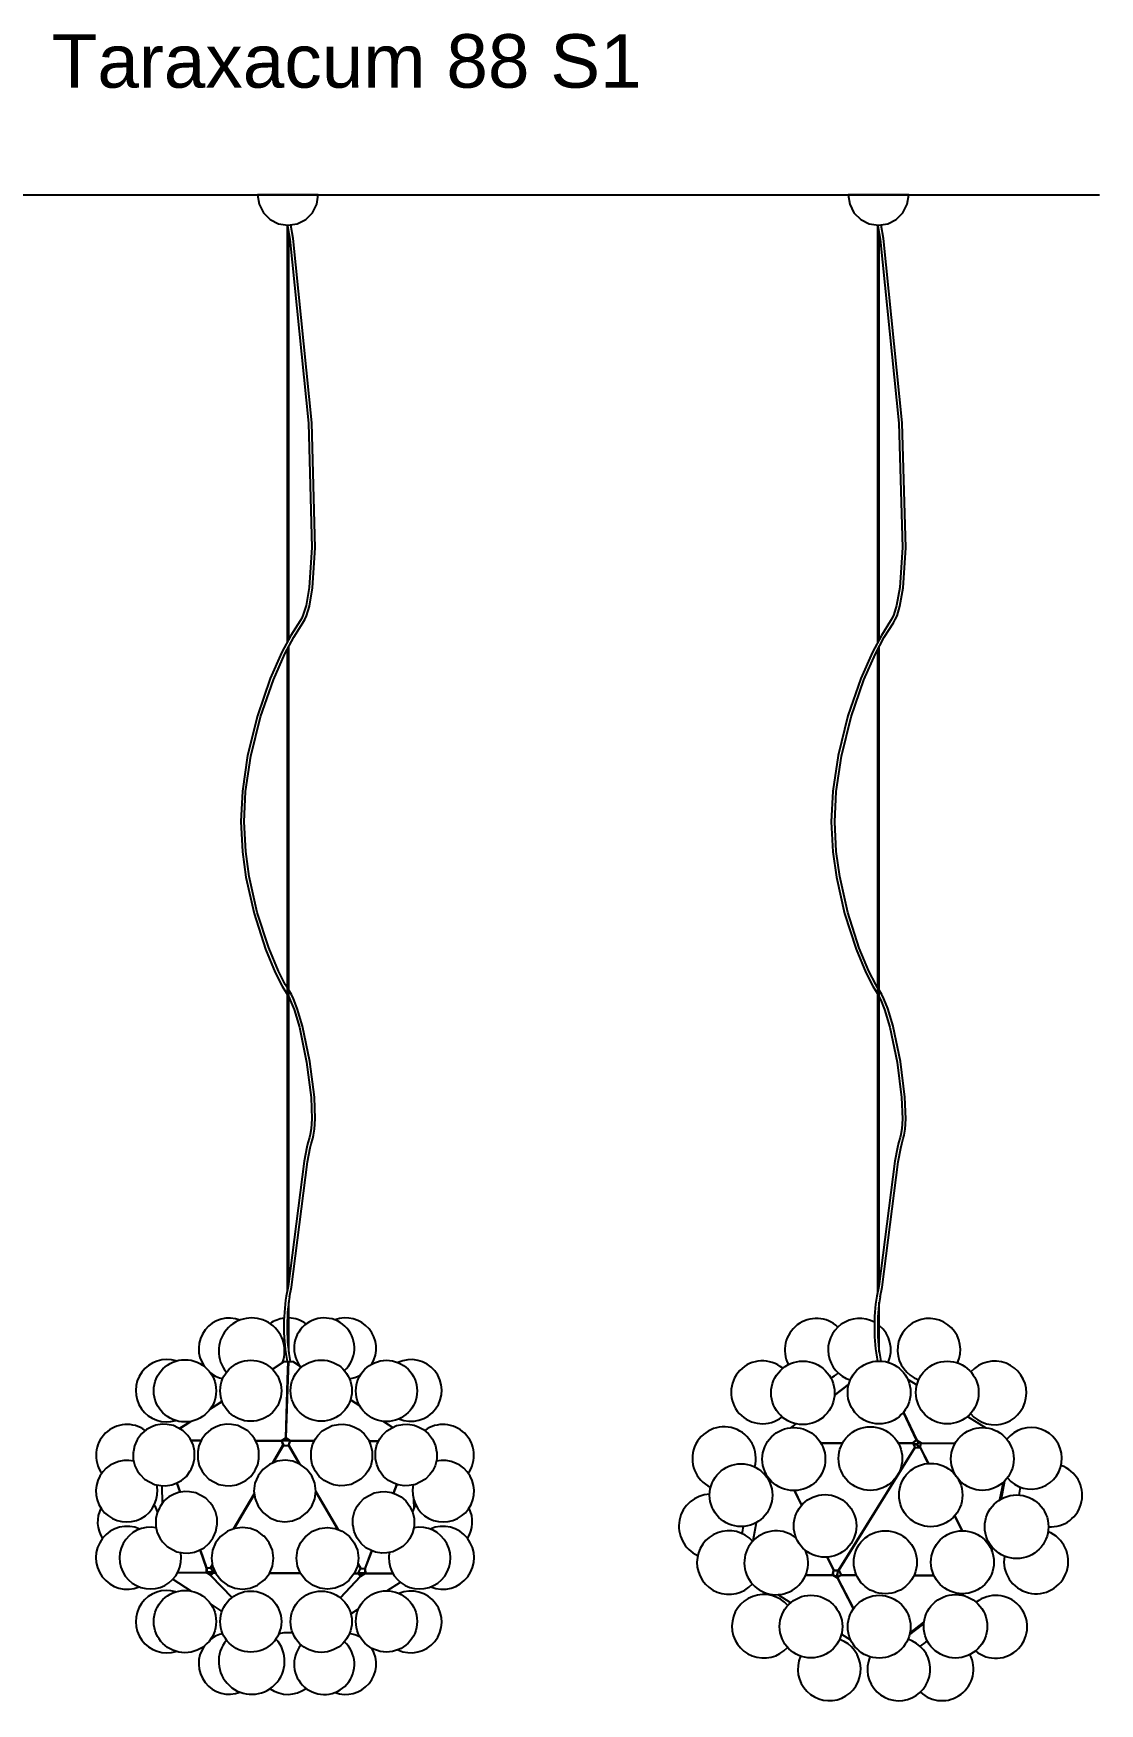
# Model space of a CAD drawing. Header units: millimetres. Extents: x 112 to 8820, y -2365 to 5002.
# Drawn here: x 6828 to 8820, y 1853 to 4974 of the extents above; entities that cross this region are included whole.
import ezdxf

# ---------------------------------------------------------------- set-up
doc = ezdxf.new("R2010")
doc.units = ezdxf.units.MM
doc.layers.add('FLOS', color=30, linetype='Continuous')
doc.styles.get("Standard").update_dxf_attribs({"font": 'arial.ttf'})

# ---------------------------------------------------------------- blocks, each defined once
blk = doc.blocks.new('TARAXACUM_88_S1_EL_frontal')
for p, q in [((0.11, 197.14), (0.11, 273.01)), ((0.22, 131.38), (0.11, 131.56)), ((0.6, 130.76), (0.22, 131.38)), ((0.11, 130.33), (0.4, 129.74)), ((0.4, 129.74), (1.1, 127.98)), ((0.97, 130), (0.6, 130.76)), ((1.69, 128.19), (0.97, 130)), ((1.1, 127.98), (2.09, 124.68)), ((2.7, 124.84), (1.69, 128.19)), ((2.09, 124.68), (3.45, 118.16)), ((4.07, 118.26), (2.7, 124.84)), ((2.7, 124.84), (2.7, 124.84)), ((3.45, 118.16), (4.27, 111.52)), ((4.9, 111.57), (4.07, 118.26)), ((4.27, 111.52), (4.42, 107.53)), ((5.05, 107.52), (4.9, 111.57)), ((4.42, 107.53), (4.32, 105.69)), ((4.94, 105.63), (5.05, 107.52)), ((3.69, 103.06), (3.5, 102.23)), ((3.98, 104.04), (3.69, 103.06)), ((4.14, 104.61), (3.98, 104.04)), ((4.32, 105.69), (4.14, 104.61)), ((4.3, 102.9), (4.58, 103.86)), ((4.58, 103.86), (4.76, 104.47)), ((4.76, 104.48), (4.94, 105.63)), ((4.76, 104.47), (4.76, 104.48)), ((3.5, 102.23), (3.02, 99.64)), ((3.64, 99.54), (4.11, 102.1)), ((4.11, 102.1), (4.3, 102.9)), ((3.02, 99.64), (0, 76.2)), ((0.62, 76.1), (3.64, 99.54)), ((0, 76.2), (-0.35, 74.43)), ((0.26, 74.31), (0.62, 76.1))]:
    blk.add_line(p, q)
for points in [[(-5.43, 278.45), (-4.62, 276.87), (-3.37, 275.62), (-1.79, 274.82), (-0.05, 274.54), (1.7, 274.82), (3.28, 275.62), (4.53, 276.87), (5.33, 278.45), (5.61, 280.2), (5.33, 280.2), (4.53, 280.2), (3.28, 280.2), (1.7, 280.2), (-0.05, 280.2), (-1.79, 280.2), (-3.37, 280.2), (-4.62, 280.2), (-5.43, 280.2), (-5.7, 280.2)], [(-28.93, 43.92), (-28.65, 42.73), (-28.12, 41.71), (-27.66, 41.07), (-26.82, 40.19), (-25.8, 39.64), (-24.97, 39.2), (-23.8, 39.01), (-22.89, 38.95), (-21.71, 39.14), (-20.94, 39.45), (-19.93, 39.95), (-19.02, 40.73), (-18.28, 41.76), (-18.15, 42.01), (-17.73, 42.98), (-17.51, 44.03), (-17.49, 44.23), (-17.49, 45.51), (-17.77, 46.7), (-18.3, 47.73), (-18.76, 48.37), (-19.6, 49.24), (-20.62, 49.79), (-21.45, 50.23), (-22.62, 50.43), (-23.53, 50.48), (-24.71, 50.3), (-25.48, 49.98), (-26.49, 49.49), (-27.4, 48.7), (-28.14, 47.68), (-28.27, 47.42), (-28.69, 46.45), (-28.91, 45.41), (-28.93, 45.2)], [(-16.89, 43.92), (-16.62, 42.73), (-16.08, 41.71), (-15.62, 41.07), (-14.79, 40.19), (-13.77, 39.64), (-12.94, 39.2), (-11.76, 39.01), (-10.85, 38.95), (-9.67, 39.14), (-8.91, 39.45), (-7.89, 39.95), (-6.98, 40.73), (-6.24, 41.76), (-6.12, 42.01), (-5.69, 42.98), (-5.47, 44.03), (-5.45, 44.23), (-5.46, 45.51), (-5.73, 46.7), (-6.26, 47.73), (-6.73, 48.37), (-7.56, 49.24), (-8.58, 49.79), (-9.41, 50.23), (-10.59, 50.43), (-11.5, 50.48), (-12.67, 50.3), (-13.44, 49.98), (-14.46, 49.49), (-15.37, 48.7), (-16.11, 47.68), (-16.23, 47.42), (-16.66, 46.45), (-16.87, 45.41), (-16.9, 45.2)], [(15.71, 43.92), (15.43, 42.73), (14.9, 41.71), (14.44, 41.07), (13.6, 40.19), (12.58, 39.64), (11.75, 39.2), (10.58, 39.01), (9.67, 38.95), (8.49, 39.14), (7.73, 39.45), (6.71, 39.95), (5.8, 40.73), (5.06, 41.76), (4.94, 42.01), (4.51, 42.98), (4.29, 44.03), (4.27, 44.23), (4.27, 45.51), (4.55, 46.7), (5.08, 47.73), (5.54, 48.37), (6.38, 49.24), (7.4, 49.79), (8.23, 50.23), (9.41, 50.43), (10.31, 50.48), (11.49, 50.3), (12.26, 49.98), (13.27, 49.49), (14.18, 48.7), (14.92, 47.68), (15.05, 47.42), (15.47, 46.45), (15.69, 45.41), (15.72, 45.2)], [(27.75, 43.92), (27.47, 42.73), (26.94, 41.71), (26.48, 41.07), (25.64, 40.19), (24.62, 39.64), (23.79, 39.2), (22.61, 39.01), (21.7, 38.95), (20.53, 39.14), (19.76, 39.45), (18.74, 39.95), (17.83, 40.73), (17.09, 41.76), (16.97, 42.01), (16.54, 42.98), (16.33, 44.03), (16.3, 44.23), (16.31, 45.51), (16.59, 46.7), (17.12, 47.73), (17.58, 48.37), (18.41, 49.24), (19.43, 49.79), (20.26, 50.23), (21.44, 50.43), (22.35, 50.48), (23.53, 50.3), (24.29, 49.98), (25.31, 49.49), (26.22, 48.7), (26.96, 47.68), (27.08, 47.42), (27.51, 46.45), (27.73, 45.41), (27.75, 45.2)], [(-6.39, 38), (-6.19, 36.52), (-5.61, 35.14), (-4.68, 33.96), (-4.57, 33.85), (-3.41, 32.97), (-2.06, 32.42), (-0.61, 32.23), (0.84, 32.42), (2.18, 32.97), (2.31, 33.06), (3.51, 33.96), (4.42, 35.14), (5, 36.52), (5.19, 38), (4.99, 39.48), (4.41, 40.85), (3.48, 42.04), (3.37, 42.15), (2.21, 43.03), (0.86, 43.58), (-0.59, 43.77), (-2.04, 43.58), (-3.39, 43.03), (-3.51, 42.94), (-4.71, 42.04), (-5.62, 40.85), (-6.2, 39.48)], [(-24.72, 31.36), (-24.45, 30.17), (-23.91, 29.15), (-23.45, 28.51), (-22.62, 27.63), (-21.6, 27.08), (-20.77, 26.64), (-19.59, 26.45), (-18.68, 26.39), (-17.51, 26.58), (-16.74, 26.9), (-15.72, 27.39), (-14.81, 28.18), (-14.07, 29.2), (-13.95, 29.45), (-13.52, 30.43), (-13.3, 31.47), (-13.28, 31.67), (-13.29, 32.95), (-13.56, 34.14), (-14.1, 35.17), (-14.56, 35.81), (-15.39, 36.68), (-16.41, 37.23), (-17.24, 37.67), (-18.42, 37.87), (-19.33, 37.93), (-20.5, 37.74), (-21.27, 37.42), (-22.29, 36.93), (-23.2, 36.14), (-23.94, 35.12), (-24.06, 34.86), (-24.49, 33.89), (-24.71, 32.85), (-24.73, 32.64)], [(23.54, 31.36), (23.26, 30.17), (22.73, 29.15), (22.27, 28.51), (21.43, 27.63), (20.41, 27.08), (19.58, 26.64), (18.41, 26.45), (17.5, 26.39), (16.32, 26.58), (15.56, 26.9), (14.54, 27.39), (13.63, 28.18), (12.89, 29.2), (12.77, 29.45), (12.34, 30.43), (12.12, 31.47), (12.1, 31.67), (12.1, 32.95), (12.38, 34.14), (12.91, 35.17), (13.37, 35.81), (14.21, 36.68), (15.23, 37.23), (16.06, 37.67), (17.24, 37.87), (18.15, 37.93), (19.32, 37.74), (20.09, 37.42), (21.1, 36.93), (22.01, 36.14), (22.76, 35.12), (22.88, 34.86), (23.3, 33.89), (23.52, 32.85), (23.55, 32.64)], [(-14.31, 25.44), (-14.11, 23.96), (-13.53, 22.59), (-12.61, 21.4), (-12.49, 21.29), (-11.33, 20.41), (-9.98, 19.86), (-8.53, 19.67), (-7.08, 19.86), (-5.74, 20.41), (-5.61, 20.5), (-4.42, 21.4), (-3.5, 22.59), (-2.92, 23.96), (-2.73, 25.44), (-2.93, 26.92), (-3.52, 28.3), (-4.44, 29.48), (-4.55, 29.59), (-5.71, 30.47), (-7.06, 31.02), (-8.51, 31.21), (-9.96, 31.02), (-11.31, 30.47), (-11.43, 30.39), (-12.63, 29.48), (-13.55, 28.3), (-14.12, 26.92)], [(13.13, 25.44), (12.93, 23.96), (12.35, 22.59), (11.42, 21.4), (11.31, 21.29), (10.15, 20.41), (8.8, 19.86), (7.35, 19.67), (5.9, 19.86), (4.55, 20.41), (4.43, 20.5), (3.23, 21.4), (2.32, 22.59), (1.74, 23.96), (1.55, 25.44), (1.75, 26.92), (2.33, 28.3), (3.26, 29.48), (3.37, 29.59), (4.53, 30.47), (5.88, 31.02), (7.33, 31.21), (8.78, 31.02), (10.12, 30.47), (10.25, 30.39), (11.45, 29.48), (12.36, 28.3), (12.94, 26.92)]]:
    blk.add_lwpolyline(points, close=True)
for points in [[(-0.17, 274.56), (-0.14, 274.43), (0.3, 271.94), (3.77, 237.55), (4.42, 214.28), (3.92, 206.86), (3.34, 203.49), (2.83, 201.79), (2.54, 201.13), (2.22, 200.59), (0.5, 197.86), (-1.17, 194.74), (-3.34, 189.84), (-3.35, 189.84), (-5.75, 182.87), (-7.57, 175.46), (-8.56, 168.79)], [(-0.2, 132.07), (-0.55, 132.64), (-1.83, 135.15), (-3.63, 139.47), (-5.76, 146.09), (-7.27, 152.82), (-7.93, 157.53), (-8.23, 163.07), (-7.94, 168.72), (-6.95, 175.34), (-5.15, 182.69), (-2.76, 189.61), (-0.61, 194.46), (1.04, 197.55), (2.76, 200.26), (3.1, 200.85), (3.42, 201.57), (3.96, 203.34), (4.55, 206.78), (5.05, 214.27), (4.4, 237.59), (0.92, 272.03), (0.48, 274.56), (0.46, 274.62)], [(-0.2, 274.57), (-0.2, 196.55)], [(-0.2, 195.22), (-0.2, 75.18)], [(0.11, 77.06), (0.11, 195.81)], [(-8.56, 168.79), (-8.86, 163.08), (-8.56, 157.47), (-8.56, 157.46), (-7.89, 152.71), (-6.36, 145.92), (-4.22, 139.25), (-2.4, 134.88), (-1.1, 132.34), (-0.32, 131.05), (-0.2, 130.87)], [(0.11, 63.95), (0.11, 73.28)], [(-2.95, 60.78), (-0.76, 62.18)], [(-2.94, 60.77), (-0.74, 62.18)], [(-0.76, 62.18), (-0.76, 62.17)], [(-0.76, 62.18), (-0.46, 62.18)], [(-0.74, 62.18), (0.02, 62.18)], [(-0.46, 62.18), (-0.46, 62.18)], [(-0.39, 62.18), (-0.38, 62.18)], [(-0.38, 62.18), (0.56, 62.18)], [(-0.38, 62.18), (-0.38, 62.18)], [(-0.1, 58.82), (0.02, 62.18)], [(-0.05, 58.82), (0.06, 62.08)], [(-0.01, 58.82), (0.1, 62.17)], [(0.02, 62.18), (0.06, 62.08)], [(0.06, 62.08), (0.1, 62.17)], [(0.06, 62.08), (0.06, 62.08)], [(0.1, 62.17), (0.88, 62.17)], [(0.11, 62.17), (0.11, 62.18)], [(0.56, 62.18), (0.56, 62.17)], [(0.56, 62.17), (0.56, 62.18)], [(0.63, 62.17), (0.91, 62.17)], [(0.63, 62.17), (0.63, 62.17)], [(0.88, 62.17), (2.47, 61.12)], [(0.9, 62.16), (0.91, 62.17)], [(0.91, 62.17), (2.48, 61.13)], [(-0.45, 47.93), (-0.1, 58.82)], [(-0.41, 47.83), (-0.05, 58.82)], [(-0.36, 47.93), (-0.01, 58.82)], [(-14.54, 53.34), (-12.34, 54.75)], [(-14.52, 53.37), (-12.34, 54.77)], [(11.64, 55.06), (13.38, 53.91)], [(11.65, 55.07), (13.37, 53.94)], [(-20.34, 49.65), (-18.24, 50.99)], [(-20.33, 49.64), (-18.2, 51)], [(17.76, 51.02), (19.53, 49.84)], [(17.79, 51.01), (19.55, 49.85)], [(-18.2, 47.54), (-16.18, 47.53)], [(-18.16, 47.46), (-16.22, 47.45)], [(-6.13, 47.47), (-1.22, 47.44)], [(-6.09, 47.39), (-1.25, 47.37)], [(-1.25, 47.37), (-1.18, 47.34)], [(-1.25, 47.37), (-0.97, 46.56)], [(-1.22, 47.44), (-0.45, 47.93)], [(-1.22, 47.44), (-1.18, 47.34)], [(-1.18, 47.34), (-0.41, 47.83)], [(-1.18, 47.34), (-0.9, 46.54)], [(-1.07, 47.41), (0.24, 47.41)], [(-0.91, 47.51), (0.09, 47.51)], [(-0.45, 47.93), (-0.41, 47.83)], [(-0.41, 47.83), (-0.36, 47.93)], [(-0.41, 47.83), (0.35, 47.33)], [(-0.36, 47.93), (0.39, 47.43)], [(0.05, 46.53), (0.35, 47.33)], [(0.12, 46.56), (0.42, 47.36)], [(0.35, 47.33), (0.39, 47.43)], [(0.35, 47.33), (0.42, 47.36)], [(0.39, 47.43), (4.92, 47.42)], [(0.42, 47.36), (4.88, 47.34)], [(15.06, 47.38), (16.94, 47.38)], [(15.1, 47.31), (16.9, 47.3)], [(-2.95, 43.21), (-0.97, 46.56)], [(-2.84, 43.25), (-0.9, 46.54)], [(-2.82, 43.26), (-0.9, 46.51)], [(-0.97, 46.56), (-0.9, 46.54)], [(-0.9, 46.51), (-0.9, 46.54)], [(-0.9, 46.54), (0.05, 46.53)], [(-0.9, 46.51), (0.04, 46.51)], [(0.04, 46.51), (0.05, 46.53)], [(0.04, 46.51), (2.04, 43.1)], [(0.05, 46.53), (0.12, 46.56)], [(0.05, 46.53), (2.06, 43.09)], [(0.12, 46.56), (2.17, 43.04)], [(-23.58, 38.99), (-23.56, 35.65)], [(-20.85, 39.5), (-20.25, 37.78)], [(-20.8, 39.52), (-20.2, 37.79)], [(-10.21, 30.92), (-6.32, 37.5)], [(5.16, 37.79), (9.23, 30.84)], [(5.16, 37.77), (9.21, 30.84)], [(5.18, 37.91), (9.34, 30.79)], [(19.68, 37.59), (20.3, 39.23)], [(19.73, 37.57), (20.35, 39.21)], [(-10.1, 30.96), (-6.31, 37.38)], [(-10.08, 30.97), (-6.31, 37.36)], [(23.44, 36.43), (23.45, 34.69)], [(23.44, 36.42), (23.45, 34.69)], [(-16.5, 27.01), (-15.31, 23.6)], [(-16.44, 27.04), (-15.26, 23.65)], [(14.37, 23.51), (15.63, 26.86)], [(14.41, 23.46), (15.69, 26.84)], [(-20.65, 22.78), (-15.26, 22.73)], [(-20.61, 22.85), (-15.3, 22.8)], [(-15.31, 23.6), (-15.19, 23.63)], [(-15.31, 23.6), (-15.3, 22.8)], [(-15.3, 22.8), (-15.18, 22.82)], [(-15.26, 23.65), (-14.51, 23.65)], [(-15.26, 23.65), (-15.19, 23.63)], [(-15.26, 22.73), (-15.18, 22.82)], [(-15.26, 22.73), (-14.5, 22.23)], [(-15.19, 23.63), (-15.18, 22.82)], [(-15.19, 23.63), (-14.44, 23.62)], [(-15.18, 22.88), (-14.01, 22.87)], [(-15.18, 22.82), (-14.43, 22.33)], [(-15.11, 22.78), (-14.01, 22.77)], [(-14.51, 23.65), (-14.15, 24.25)], [(-14.51, 23.65), (-14.44, 23.62)], [(-14.5, 22.23), (-14.43, 22.33)], [(-14.5, 22.23), (-10.51, 18.09)], [(-14.44, 23.62), (-14.13, 24.13)], [(-14.44, 23.6), (-14.13, 24.11)], [(-14.44, 23.6), (-14.44, 23.62)], [(-14.44, 23.6), (-13.97, 22.79)], [(-14.43, 22.33), (-13.97, 22.81)], [(-14.43, 22.23), (-13.97, 22.72)], [(-14.43, 22.23), (-14.43, 22.33)], [(-14.43, 22.23), (-10.47, 18.13)], [(-13.97, 22.72), (-13.97, 22.79)], [(-13.97, 22.79), (-13.62, 22.79)], [(-13.97, 22.72), (-13.58, 22.72)], [(-3.46, 22.67), (2.29, 22.64)], [(-3.43, 22.74), (2.26, 22.72)], [(9.74, 18.05), (13.53, 22.09)], [(9.78, 18.02), (13.6, 22.09)], [(12.35, 22.59), (13.05, 22.59)], [(12.38, 22.67), (13.05, 22.67)], [(12.99, 24.41), (13.53, 23.49)], [(12.99, 24.38), (13.52, 23.47)], [(13.01, 24.52), (13.6, 23.51)], [(13.05, 22.67), (13.52, 23.47)], [(13.05, 22.59), (13.05, 22.67)], [(13.05, 22.59), (13.53, 22.09)], [(13.06, 22.68), (13.53, 22.19)], [(13.1, 22.75), (14.3, 22.74)], [(13.1, 22.65), (14.23, 22.64)], [(13.52, 23.47), (13.53, 23.49)], [(13.53, 23.49), (13.6, 23.51)], [(13.53, 23.49), (14.3, 23.49)], [(13.53, 22.19), (14.3, 22.69)], [(13.53, 22.19), (13.6, 22.09)], [(13.53, 22.09), (13.53, 22.19)], [(13.6, 23.51), (14.37, 23.51)], [(13.6, 22.09), (14.37, 22.59)], [(14.3, 23.49), (14.37, 23.51)], [(14.3, 23.49), (14.41, 23.46)], [(14.3, 23.49), (14.3, 22.69)], [(14.3, 22.69), (14.37, 22.59)], [(14.3, 22.69), (14.42, 22.66)], [(14.37, 22.59), (19.57, 22.59)], [(14.41, 23.46), (14.42, 22.66)], [(14.42, 22.66), (19.53, 22.66)], [(-21.52, 21.54), (-18.17, 19.33)], [(18.42, 19.35), (20.96, 20.97)], [(-14.46, 16.88), (-12.37, 15.5)], [(11.71, 15.05), (13.16, 15.98)]]:
    blk.add_lwpolyline(points)
for centre, radius in [((-19.28, 56.72), 5.82), ((-6.98, 56.73), 5.71), ((6.18, 56.76), 5.72), ((18.37, 56.7), 5.72), ((-19.28, 13.61), 5.82), ((-6.98, 13.6), 5.71), ((6.18, 13.57), 5.72), ((18.37, 13.63), 5.72)]:
    blk.add_circle(centre, radius)
for centre, radius, start, end in [((34.86, 68.74), 35.67, 170.813, 190.598), ((35.47, 68.61), 35.67, 170.813, 190.401), ((-10.99, 64.58), 5.73, 69.3253, 214.8596), ((-6.82, 64.17), 6.16, 339.2829, 220.1997), ((-0.05, 64.58), 5.76, 97.256, 125.3147), ((-0.05, 64.58), 5.76, 53.6644, 88.3894), ((6.74, 64.7), 5.64, 311.9516, 219.9835), ((10.74, 64.65), 5.7, 329.1095, 110.878), ((-22.66, 56.75), 5.83, 72.4408, 286.6406), ((22.93, 56.79), 5.77, 247.2023, 115.0492), ((-10.99, 64.58), 5.73, 232.0494, 257.459), ((10.74, 64.65), 5.7, 277.1019, 298.5637), ((-30.12, 44.66), 5.77, 53.6267, 215.2463), ((28.94, 44.66), 5.77, 324.7537, 126.3733), ((-30.17, 37.96), 5.75, 76.6938, 11.7047), ((28.99, 37.96), 5.75, 168.2953, 103.3062), ((-29.84, 32.22), 5.76, 153.2758, 212.5137), ((-29.84, 32.22), 5.76, 19.1342, 33.368), ((28.65, 32.22), 5.76, 146.632, 160.8658), ((28.65, 32.22), 5.76, 327.4863, 26.7242), ((-30.06, 25.52), 5.87, 66.37, 292.3123), ((-25.75, 25.47), 5.77, 79.1862, 10.6207), ((24.57, 25.47), 5.77, 169.3793, 100.8138), ((28.88, 25.52), 5.87, 247.6877, 113.63), ((-22.66, 13.59), 5.83, 73.3594, 287.5592), ((22.93, 13.54), 5.77, 244.9508, 112.7977), ((-10.99, 5.75), 5.73, 102.541, 127.9506), ((-6.82, 6.17), 6.16, 139.8003, 42.6333), ((-0.05, 5.76), 5.76, 80.8481, 107.407), ((6.74, 5.63), 5.64, 140.0165, 48.0484), ((10.74, 5.68), 5.7, 61.4363, 82.8981), ((-10.99, 5.75), 5.73, 145.1404, 290.6747), ((10.74, 5.68), 5.7, 249.122, 30.8905), ((-0.05, 5.76), 5.76, 234.6853, 306.3356)]:
    blk.add_arc(centre, radius, start, end)
blk = doc.blocks.new('TARAXACUM_88_S1_EL_lateral')
for p, q in [((-6.1, 197.78), (-6.1, 273.65)), ((-5.99, 132.02), (-6.1, 132.2)), ((-5.62, 131.39), (-5.99, 132.02)), ((-5.24, 130.64), (-5.62, 131.39)), ((-6.1, 130.96), (-5.81, 130.38)), ((-5.81, 130.38), (-5.11, 128.62)), ((-4.52, 128.83), (-5.24, 130.64)), ((-5.11, 128.62), (-4.12, 125.32)), ((-3.51, 125.48), (-4.52, 128.83)), ((-4.12, 125.32), (-2.76, 118.8)), ((-3.51, 125.47), (-3.51, 125.48)), ((-2.14, 118.9), (-3.51, 125.47)), ((-2.76, 118.8), (-1.94, 112.16)), ((-1.31, 112.21), (-2.14, 118.9)), ((-1.94, 112.16), (-1.79, 108.16)), ((-1.16, 108.16), (-1.31, 112.21)), ((-1.9, 106.33), (-2.07, 105.25)), ((-1.79, 108.16), (-1.9, 106.33)), ((-1.46, 105.12), (-1.27, 106.27)), ((-1.27, 106.27), (-1.16, 108.16)), ((-2.52, 103.7), (-2.72, 102.86)), ((-2.23, 104.67), (-2.52, 103.7)), ((-2.07, 105.25), (-2.23, 104.67)), ((-2.1, 102.73), (-1.92, 103.54)), ((-1.92, 103.54), (-1.63, 104.5)), ((-1.63, 104.5), (-1.46, 105.11)), ((-1.46, 105.11), (-1.46, 105.12)), ((-3.2, 100.28), (-6.21, 76.84)), ((-5.59, 76.73), (-2.57, 100.18)), ((-2.72, 102.86), (-3.2, 100.28)), ((-2.57, 100.18), (-2.1, 102.73)), ((-6.21, 76.84), (-6.57, 75.07)), ((-5.95, 74.95), (-5.59, 76.73))]:
    blk.add_line(p, q)
blk.add_lwpolyline([(-11.64, 279.09), (-10.84, 277.51), (-9.58, 276.26), (-8.01, 275.46), (-6.26, 275.18), (-4.51, 275.46), (-2.94, 276.26), (-1.68, 277.51), (-0.88, 279.09), (-0.6, 280.83), (-0.88, 280.83), (-1.68, 280.83), (-2.94, 280.83), (-4.51, 280.83), (-6.26, 280.83), (-8.01, 280.83), (-9.58, 280.83), (-10.84, 280.83), (-11.64, 280.83), (-11.92, 280.83)], close=True)
for points in [[(-6.38, 275.2), (-6.35, 275.07), (-5.92, 272.58), (-2.44, 238.19), (-1.8, 214.92), (-2.29, 207.49), (-2.87, 204.12), (-3.38, 202.43), (-3.67, 201.77), (-3.99, 201.22), (-5.72, 198.5), (-7.39, 195.38), (-9.56, 190.48), (-9.56, 190.47), (-11.96, 183.5), (-13.78, 176.1), (-14.78, 169.42)], [(-6.42, 132.71), (-6.77, 133.28), (-8.04, 135.78), (-9.84, 140.1), (-11.97, 146.73), (-13.49, 153.46), (-14.15, 158.16), (-14.44, 163.71), (-14.15, 169.36), (-13.16, 175.98), (-11.36, 183.33), (-8.97, 190.25), (-6.82, 195.1), (-5.18, 198.18), (-3.46, 200.9), (-3.11, 201.48), (-2.79, 202.21), (-2.26, 203.98), (-1.67, 207.42), (-1.17, 214.91), (-1.81, 238.23), (-5.29, 272.67), (-5.73, 275.2), (-5.75, 275.26)], [(-6.42, 275.2), (-6.42, 197.19)], [(-6.42, 195.86), (-6.42, 75.82)], [(-6.1, 77.7), (-6.1, 196.45)], [(-14.78, 169.42), (-15.07, 163.71), (-14.77, 158.11), (-14.77, 158.1), (-14.1, 153.34), (-12.58, 146.56), (-10.43, 139.89), (-8.61, 135.52), (-7.32, 132.97), (-6.53, 131.69), (-6.42, 131.51)], [(-6.1, 64.58), (-6.1, 73.92)], [(-0.81, 59.52), (0.91, 58.45)], [(-14.48, 56.55), (-11.83, 58.54)], [(-14.48, 56.51), (-11.84, 58.49)], [(-1.64, 53.29), (0.8, 48.16)], [(-1.58, 53.36), (0.89, 48.16)], [(-22.61, 50.47), (-21.65, 51.18)], [(-22.55, 50.47), (-21.61, 51.17)], [(10.39, 52.57), (13.79, 50.46)], [(-17.05, 47.67), (-12.93, 47.67)], [(-17, 47.59), (-12.97, 47.59)], [(-2.62, 47.67), (0.14, 47.67)], [(-2.58, 47.59), (0.13, 47.59)], [(0.13, 47.59), (0.17, 47.57)], [(0.13, 47.59), (0.52, 46.79)], [(0.14, 47.67), (0.8, 48.16)], [(0.14, 47.67), (0.17, 47.57)], [(0.17, 47.57), (0.83, 48.06)], [(0.17, 47.57), (0.56, 46.77)], [(0.22, 47.45), (0.95, 47.45)], [(0.27, 47.35), (0.97, 47.35)], [(0.8, 48.16), (0.83, 48.06)], [(0.83, 48.06), (0.89, 48.16)], [(0.83, 48.06), (1.63, 47.56)], [(0.89, 48.16), (1.69, 47.66)], [(0.95, 47.45), (1.33, 47.74)], [(0.95, 47.45), (0.97, 47.35)], [(0.95, 47.35), (1.24, 46.76)], [(0.97, 47.35), (1.42, 47.69)], [(0.97, 47.35), (1.27, 46.76)], [(1.46, 46.76), (1.63, 47.56)], [(1.56, 46.79), (1.72, 47.59)], [(1.63, 47.56), (1.69, 47.66)], [(1.63, 47.56), (1.72, 47.59)], [(1.69, 47.66), (8.1, 47.61)], [(1.72, 47.59), (8.06, 47.54)], [(-13.72, 23.82), (0.52, 46.79)], [(-13.68, 23.8), (0.56, 46.77)], [(-13.64, 23.78), (0.6, 46.74)], [(0.52, 46.79), (0.56, 46.77)], [(0.56, 46.77), (0.6, 46.74)], [(0.56, 46.77), (1.46, 46.76)], [(0.6, 46.74), (1.5, 46.74)], [(1.46, 46.76), (1.56, 46.79)], [(1.46, 46.76), (1.5, 46.74)], [(1.5, 46.74), (2.99, 43.79)], [(1.56, 46.79), (3.07, 43.79)], [(-27.47, 41.64), (-27.39, 42.08)], [(-27.47, 41.64), (-27.39, 42.08)], [(-27.44, 41.61), (-27.37, 42.03)], [(-22.03, 38.72), (-20.66, 35.94)], [(-21.95, 38.72), (-20.61, 36)], [(16.43, 37.03), (17.1, 40.29)], [(16.47, 37.05), (17.14, 40.33)], [(16.72, 37.2), (17.32, 40.51)], [(-29.69, 29.34), (-29.07, 32.75)], [(-29.65, 29.38), (-29.04, 32.77)], [(7.93, 33.96), (9.32, 31.21)], [(7.99, 34.02), (9.4, 31.21)], [(14.62, 28.11), (14.7, 28.52)], [(14.64, 28.06), (14.73, 28.48)], [(-15.9, 26.27), (-14.67, 23.78)], [(-15.82, 26.27), (-14.61, 23.82)], [(14.94, 27.4), (15.06, 28.06)], [(-19.89, 22.87), (-14.78, 22.9)], [(-19.86, 22.95), (-14.82, 22.97)], [(-14.82, 22.97), (-14.67, 23.78)], [(-14.82, 22.97), (-14.72, 23)], [(-14.78, 22.9), (-14.72, 23)], [(-14.78, 22.9), (-13.98, 22.4)], [(-14.72, 23), (-14.57, 23.8)], [(-14.72, 23), (-13.92, 22.5)], [(-14.67, 23.78), (-14.57, 23.8)], [(-14.61, 23.82), (-14.57, 23.8)], [(-14.61, 23.82), (-13.72, 23.82)], [(-14.57, 23.8), (-13.68, 23.8)], [(-14.38, 22.79), (-13.93, 22.78)], [(-14.22, 22.69), (-13.99, 22.68)], [(-14.02, 22.79), (-13.86, 23.56)], [(-13.99, 22.68), (-13.93, 22.78)], [(-13.99, 22.68), (-13.82, 22.58)], [(-13.98, 23.8), (-13.86, 23.56)], [(-13.98, 22.4), (-13.92, 22.5)], [(-13.98, 22.4), (-10.96, 16.61)], [(-13.93, 22.78), (-13.76, 23.58)], [(-13.93, 22.78), (-13.72, 22.65)], [(-13.92, 22.5), (-13.27, 23)], [(-13.92, 22.5), (-13.89, 22.4)], [(-13.89, 22.4), (-13.25, 22.9)], [(-13.89, 22.4), (-10.91, 16.68)], [(-13.87, 23.8), (-13.76, 23.58)], [(-13.86, 23.56), (-13.76, 23.58)], [(-13.78, 23.61), (-13.58, 23.61)], [(-13.76, 23.58), (-13.57, 23.58)], [(-13.72, 23.82), (-13.68, 23.8)], [(-13.68, 23.8), (-13.64, 23.78)], [(-13.68, 23.8), (-13.27, 23)], [(-13.64, 23.78), (-13.24, 22.97)], [(-13.27, 23), (-13.24, 22.97)], [(-13.27, 23), (-13.25, 22.9)], [(-13.25, 22.9), (-10.35, 22.89)], [(-13.24, 22.97), (-10.38, 22.97)], [(0.37, 22.86), (4.11, 22.84)], [(0.4, 22.93), (4.07, 22.92)], [(-25.07, 19.27), (-22.66, 17.77)], [(8.88, 19.24), (9.16, 19.46)], [(8.92, 19.24), (9.21, 19.46)], [(9.35, 19.16), (9.75, 19.46)], [(-0.43, 11.84), (2.22, 13.82)], [(-0.38, 12.02), (2.24, 14.06)], [(-0.37, 12.07), (2.24, 14.1)], [(-13.18, 11.88), (-11.46, 10.81)]]:
    blk.add_lwpolyline(points)
for centre, radius in [((-20.39, 56.98), 5.93), ((-6.14, 57.06), 5.87), ((6.6, 57.04), 5.86), ((-22.08, 44.61), 5.89), ((-7.77, 44.7), 5.95), ((13.15, 44.63), 5.87), ((-31.94, 37.86), 5.86), ((3.51, 37.89), 5.92), ((-16.24, 32.11), 5.85), ((19.55, 31.96), 5.95), ((9.43, 25.33), 5.88), ((-4.98, 25.32), 5.89), ((-18.87, 13.3), 5.86), ((-6.12, 13.28), 5.87), ((8.13, 13.36), 5.93)]:
    blk.add_circle(centre, radius)
for centre, radius, start, end in [((28.64, 69.37), 35.67, 170.813, 190.4132), ((29.26, 69.25), 35.67, 170.813, 190.212), ((-17.86, 64.99), 5.89, 46.7709, 207.6172), ((-9.81, 65), 5.87, 61.644, 252.8865), ((-9.81, 65), 5.87, 336.6367, 50.9108), ((3.18, 65), 5.88, 335.642, 250.8759), ((-27.93, 57.08), 5.87, 49.8652, 308.5466), ((15.44, 56.97), 5.94, 220.72, 138.324), ((-17.86, 64.99), 5.89, 297.3638, 313.4278), ((-35.1, 44.7), 5.93, 344.6626, 244.9259), ((22.25, 44.75), 5.75, 219.5941, 141.8815), ((25.93, 37.84), 5.89, 265.7723, 71.0689), ((-37.55, 32.06), 6, 92.3221, 245.6024), ((25.93, 37.84), 5.89, 164.9943, 179.5279), ((-34.22, 25.28), 5.95, 41.7181, 317.6116), ((-37.55, 32.06), 6, 346.6656, 359.5328), ((-25.37, 25.22), 5.96, 51.491, 22.5382), ((23.19, 25.46), 6.01, 170.2589, 68.1808), ((-27.7, 13.37), 5.94, 40.72, 318.324), ((15.66, 13.26), 5.87, 229.8652, 128.5466), ((-15.45, 5.34), 5.88, 155.642, 70.8759), ((-2.46, 5.33), 5.87, 156.6367, 72.8865), ((5.6, 5.35), 5.89, 117.3638, 133.4278), ((5.6, 5.35), 5.89, 226.7709, 27.6172)]:
    blk.add_arc(centre, radius, start, end)

msp = doc.modelspace()

# ---------------------------------------------------------------- linework, layer by layer
at = {"color": 1}
msp.add_lwpolyline([(117.6, 4671.7), (8819.7, 4671.7)], dxfattribs=at)

# ---------------------------------------------------------------- block references
at = {"color": 0, "xscale": 10, "yscale": 10, "zscale": 10}
for name, p in [('TARAXACUM_88_S1_EL_frontal', (7303.7, 1869.8)), ('TARAXACUM_88_S1_EL_lateral', (8469.2, 1863.4))]:
    msp.add_blockref(name, p, dxfattribs=at)

# ---------------------------------------------------------------- texts
at = {"layer": 'FLOS', "color": 18, "true_color": 0x000000, "insert": (6861.8, 4972.1), "char_height": 100, "attachment_point": 1}
msp.add_mtext_dynamic_manual_height_columns('Taraxacum 88 S1', width=1138.056, gutter_width=12.5, heights=[0], dxfattribs=at)

doc.saveas('drawing.dxf')
